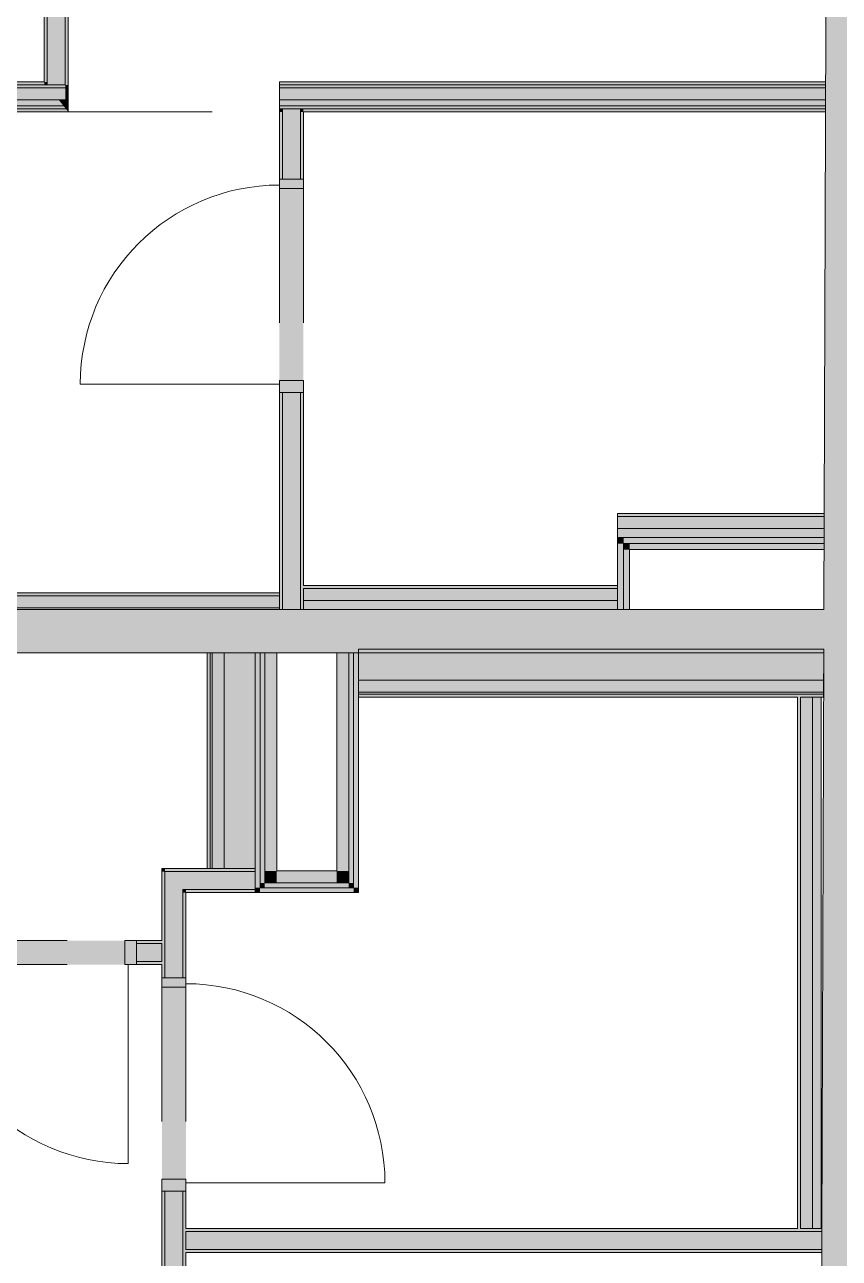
# Model space of a CAD drawing. Header units: metres. Extents: x -3 to 205, y -18 to 45.
# Drawn here: x 182.3 to 185.7, y 31.23 to 36.38 of the extents above; entities that cross this region are included whole.
import ezdxf

# ---------------------------------------------------------------- set-up
doc = ezdxf.new("R2010")
doc.units = ezdxf.units.M
doc.header["$MEASUREMENT"] = 0
doc.linetypes.add('Grenzlinie', pattern=[0.008, 0.003, -0.005])
doc.linetypes.add('Strichlinie mittel', pattern=[0.003, 0.002, -0.001])
for name, color, linetype in [('110 Wand Aussen', 7, 'Continuous'), ('120 Wand Innen tragend', 7, 'Continuous'), ('130 Wand Innen', 7, 'Continuous'), ('170 Schachtwände', 7, 'Continuous'), ('815 Raumbegrenzung', 7, 'Continuous')]:
    doc.layers.add(name, color=color, linetype=linetype)

# ---------------------------------------------------------------- blocks, each defined once
blk = doc.blocks.new('Metall Zargentür Typ3 27[4]_1', base_point=(166.9792, 39.9833))
at = {"layer": '130 Wand Innen', "linetype": 'Continuous', "lineweight": 0, "true_color": 0xffffff}
for points in [[(182.4842, 39.2033), (182.3842, 39.2033), (182.3842, 39.1533), (182.4842, 39.1533)], [(182.3842, 38.3133), (182.4842, 38.3133), (182.4842, 38.3533), (182.3842, 38.3533)]]:
    blk.add_hatch(color=7, dxfattribs=at).paths.add_polyline_path(points)
at = {"layer": '130 Wand Innen', "color": 7, "linetype": 'Grenzlinie', "lineweight": 13, "ltscale": 200}
for p, q in [((182.3842, 38.3133), (182.3842, 39.2033)), ((182.4842, 38.3133), (182.4842, 39.2033))]:
    blk.add_line(p, q, dxfattribs=at)
at = {"layer": '130 Wand Innen', "color": 7, "linetype": 'Continuous', "lineweight": 13}
for p, q in [((182.3842, 39.1533), (182.3842, 39.2033)), ((182.3842, 39.2033), (182.4842, 39.2033)), ((182.4842, 39.2033), (182.4842, 39.1533)), ((182.4842, 39.1533), (182.3842, 39.1533)), ((182.3842, 38.3133), (182.3842, 38.3533)), ((182.3842, 38.3533), (182.4842, 38.3533)), ((182.4842, 38.3533), (182.4842, 38.3133)), ((182.4842, 38.3133), (182.3842, 38.3133))]:
    blk.add_line(p, q, dxfattribs=at)
at = {"layer": '130 Wand Innen', "color": 7, "linetype": 'Continuous', "lineweight": 18}
for p, q in [((182.3967, 39.2033), (182.3842, 39.2033)), ((182.3967, 39.2033), (182.3842, 39.2033)), ((182.4717, 39.2033), (182.3967, 39.2033)), ((182.4717, 39.2033), (182.3967, 39.2033)), ((182.4842, 39.2033), (182.4717, 39.2033)), ((182.4842, 39.2033), (182.4717, 39.2033)), ((182.3967, 38.3133), (182.3842, 38.3133)), ((182.3967, 38.3133), (182.3842, 38.3133)), ((182.4717, 38.3133), (182.3967, 38.3133)), ((182.4717, 38.3133), (182.3967, 38.3133)), ((182.4842, 38.3133), (182.4717, 38.3133)), ((182.4842, 38.3133), (182.4717, 38.3133))]:
    blk.add_line(p, q, dxfattribs=at)
at = {"layer": '130 Wand Innen', "color": 8, "linetype": 'Continuous', "lineweight": 0}
blk.add_line((182.4842, 39.1683), (183.3142, 39.1683), dxfattribs=at)
blk.add_arc((182.4842, 39.1683), 0.83, 270, 0, dxfattribs=at)
blk = doc.blocks.new('Wand_29_1', base_point=(182.4842, 39.2733))
at = {"layer": '130 Wand Innen', "linetype": 'Continuous', "lineweight": 0, "true_color": 0x000000}
for points in [[(182.3967, 39.2733), (182.3842, 39.2733), (182.3842, 39.2033), (182.3967, 39.2033)], [(182.3967, 39.2733), (182.3967, 39.2033), (182.4717, 39.2033), (182.4717, 39.2733)], [(182.4717, 39.2733), (182.4717, 39.2033), (182.4842, 39.2033), (182.4842, 39.2733)], [(182.3842, 36.1383), (182.3967, 36.1383), (182.3967, 38.3133), (182.3842, 38.3133)], [(182.4717, 38.3133), (182.3967, 38.3133), (182.3967, 36.1258), (182.4717, 36.1258)], [(182.4842, 38.3133), (182.4717, 38.3133), (182.4717, 36.1258), (182.4842, 36.1258)], [(182.3942, 36.1258), (182.3842, 36.1383), (182.3842, 36.1258)], [(182.3842, 36.1383), (182.3942, 36.1258), (182.3967, 36.1258), (182.3967, 36.1383)], [(182.4717, 36.1258), (182.4717, 36.1133), (182.4842, 36.1133), (182.4842, 36.1258)]]:
    blk.add_hatch(color=18, dxfattribs=at).paths.add_polyline_path(points)
at = {"layer": '130 Wand Innen', "linetype": 'Continuous', "lineweight": 13, "true_color": 0xf9f8f6}
blk.add_hatch(color=7, dxfattribs=at).paths.add_polyline_path([(182.4842, 39.2033), (182.3842, 39.2033), (182.3842, 38.3133), (182.4842, 38.3133)])
at = {"layer": '130 Wand Innen', "color": 7, "linetype": 'Continuous', "lineweight": 18}
for p, q in [((182.3967, 39.2733), (182.3967, 39.2033)), ((182.4717, 39.2033), (182.4717, 39.2733)), ((182.3967, 39.2033), (182.3842, 39.2033)), ((182.4717, 39.2033), (182.3967, 39.2033)), ((182.4842, 39.2033), (182.4717, 39.2033)), ((182.3967, 38.3133), (182.3842, 38.3133)), ((182.3967, 38.3133), (182.3967, 36.1258)), ((182.4717, 38.3133), (182.3967, 38.3133)), ((182.4717, 36.1258), (182.4717, 38.3133)), ((182.4842, 38.3133), (182.4717, 38.3133)), ((182.3967, 36.1258), (182.3942, 36.1258)), ((182.4717, 36.1258), (182.3967, 36.1258)), ((182.4717, 36.1133), (182.4842, 36.1133))]:
    blk.add_line(p, q, dxfattribs=at)
at = {"layer": '130 Wand Innen', "color": 7, "linetype": 'Continuous', "lineweight": 18, "flags": 128}
for points in [[(182.3842, 39.2733), (182.3842, 39.2033)], [(182.3967, 39.2733), (182.3842, 39.2733)], [(182.4717, 39.2733), (182.3967, 39.2733)], [(182.4842, 39.2733), (182.4717, 39.2733)], [(182.4842, 39.2033), (182.4842, 39.2733)], [(182.3842, 38.3133), (182.3842, 36.1383)], [(182.4842, 36.1133), (182.4842, 38.3133)]]:
    blk.add_lwpolyline(points, dxfattribs=at)
at = {"layer": '130 Wand Innen', "color": 7, "linetype": 'Continuous', "lineweight": 13}
blk.add_blockref('Metall Zargentür Typ3 27[4]_1', (166.9792, 39.9833), dxfattribs=at)
blk = doc.blocks.new('Metall Zargentür Typ3 27[5]_1', base_point=(166.9792, 39.9833))
at = {"layer": '130 Wand Innen', "linetype": 'Continuous', "lineweight": 0, "true_color": 0xffffff}
for points in [[(183.4642, 35.7333), (183.3642, 35.7333), (183.3642, 35.6933), (183.4642, 35.6933)], [(183.3642, 34.8433), (183.4642, 34.8433), (183.4642, 34.8933), (183.3642, 34.8933)]]:
    blk.add_hatch(color=7, dxfattribs=at).paths.add_polyline_path(points)
at = {"layer": '130 Wand Innen', "color": 7, "linetype": 'Grenzlinie', "lineweight": 13, "ltscale": 200}
for p, q in [((183.3642, 35.7333), (183.3642, 34.8433)), ((183.4642, 35.7333), (183.4642, 34.8433))]:
    blk.add_line(p, q, dxfattribs=at)
at = {"layer": '130 Wand Innen', "color": 7, "linetype": 'Continuous', "lineweight": 13}
for p, q in [((183.3642, 35.6933), (183.3642, 35.7333)), ((183.3642, 35.7333), (183.4642, 35.7333)), ((183.4642, 35.7333), (183.4642, 35.6933)), ((183.4642, 35.6933), (183.3642, 35.6933)), ((183.3642, 34.8433), (183.3642, 34.8933)), ((183.3642, 34.8933), (183.4642, 34.8933)), ((183.4642, 34.8933), (183.4642, 34.8433)), ((183.4642, 34.8433), (183.3642, 34.8433))]:
    blk.add_line(p, q, dxfattribs=at)
at = {"layer": '130 Wand Innen', "color": 7, "linetype": 'Continuous', "lineweight": 18}
for p, q in [((183.3767, 35.7333), (183.3642, 35.7333)), ((183.3767, 35.7333), (183.3642, 35.7333)), ((183.4517, 35.7333), (183.3767, 35.7333)), ((183.4517, 35.7333), (183.3767, 35.7333)), ((183.4642, 35.7333), (183.4517, 35.7333)), ((183.4642, 35.7333), (183.4517, 35.7333)), ((183.3767, 34.8433), (183.3642, 34.8433)), ((183.3767, 34.8433), (183.3642, 34.8433)), ((183.4517, 34.8433), (183.3767, 34.8433)), ((183.4517, 34.8433), (183.3767, 34.8433)), ((183.4642, 34.8433), (183.4517, 34.8433)), ((183.4642, 34.8433), (183.4517, 34.8433))]:
    blk.add_line(p, q, dxfattribs=at)
at = {"layer": '130 Wand Innen', "color": 8, "linetype": 'Continuous', "lineweight": 0}
blk.add_line((183.3642, 34.8783), (182.5342, 34.8783), dxfattribs=at)
blk.add_arc((183.3642, 34.8783), 0.83, 90, 180, dxfattribs=at)
blk = doc.blocks.new('Wand_30_1', base_point=(183.4642, 36.1383))
at = {"layer": '130 Wand Innen', "linetype": 'Continuous', "lineweight": 0, "true_color": 0x000000}
for points in [[(183.3642, 36.0133), (183.3767, 36.0133), (183.3767, 36.0258), (183.3642, 36.0258)], [(183.3642, 36.0133), (183.3642, 35.7333), (183.3767, 35.7333), (183.3767, 36.0133)], [(183.3767, 36.0133), (183.4517, 36.0133), (183.4517, 36.0258), (183.3767, 36.0258)], [(183.3767, 36.0133), (183.3767, 35.7333), (183.4517, 35.7333), (183.4517, 36.0133)], [(183.4517, 36.0133), (183.4642, 36.0133), (183.4642, 36.0258), (183.4517, 36.0258)], [(183.4517, 36.0133), (183.4517, 35.7333), (183.4642, 35.7333), (183.4642, 36.0133)], [(183.3642, 33.9383), (183.3767, 33.9383), (183.3767, 34.8433), (183.3642, 34.8433)], [(183.4517, 34.8433), (183.3767, 34.8433), (183.3767, 33.9383), (183.4517, 33.9383)], [(183.4517, 34.8433), (183.4517, 33.9383), (183.4642, 33.9383), (183.4642, 34.8433)]]:
    blk.add_hatch(color=18, dxfattribs=at).paths.add_polyline_path(points)
at = {"layer": '130 Wand Innen', "linetype": 'Continuous', "lineweight": 13, "true_color": 0xf9f8f6}
blk.add_hatch(color=7, dxfattribs=at).paths.add_polyline_path([(183.4642, 34.8433), (183.4642, 35.7333), (183.3642, 35.7333), (183.3642, 34.8433)])
at = {"layer": '130 Wand Innen', "color": 7, "linetype": 'Continuous', "lineweight": 18}
for p, q in [((183.3767, 36.0258), (183.3642, 36.0258)), ((183.4517, 36.0258), (183.3767, 36.0258)), ((183.3767, 36.0133), (183.3767, 36.0258)), ((183.3767, 36.0133), (183.3767, 35.7333)), ((183.4517, 36.0133), (183.4517, 36.0258)), ((183.4517, 35.7333), (183.4517, 36.0133)), ((183.3767, 35.7333), (183.3642, 35.7333)), ((183.4517, 35.7333), (183.3767, 35.7333)), ((183.4642, 35.7333), (183.4517, 35.7333)), ((183.3767, 34.8433), (183.3642, 34.8433)), ((183.3767, 34.8433), (183.3767, 33.9383)), ((183.4517, 34.8433), (183.3767, 34.8433)), ((183.4517, 33.9383), (183.4517, 34.8433)), ((183.4642, 34.8433), (183.4517, 34.8433))]:
    blk.add_line(p, q, dxfattribs=at)
at = {"layer": '130 Wand Innen', "color": 7, "linetype": 'Continuous', "lineweight": 18, "flags": 128}
for points in [[(183.3642, 36.0133), (183.3642, 35.7333)], [(183.4642, 35.7333), (183.4642, 36.0133)], [(183.3642, 34.8433), (183.3642, 33.9383)], [(183.4642, 34.0383), (183.4642, 34.8433)], [(183.4642, 33.9383), (183.4642, 34.0258)], [(183.3767, 33.9383), (183.3642, 33.9383)], [(183.4517, 33.9383), (183.3767, 33.9383)], [(183.4642, 33.9383), (183.4517, 33.9383)]]:
    blk.add_lwpolyline(points, dxfattribs=at)
at = {"layer": '130 Wand Innen', "color": 7, "linetype": 'Continuous', "lineweight": 13}
blk.add_blockref('Metall Zargentür Typ3 27[5]_1', (166.9792, 39.9833), dxfattribs=at)
blk = doc.blocks.new('Wand_58_1', base_point=(182.8742, 31.2583))
at = {"layer": '130 Wand Innen', "linetype": 'Continuous', "lineweight": 0, "true_color": 0x000000}
for points in [[(185.6255, 31.3583), (182.9742, 31.3583), (182.9742, 31.3458), (185.6254, 31.3458)], [(182.9742, 31.2708), (185.6252, 31.2708), (185.6254, 31.3458), (182.9742, 31.3458)], [(182.9742, 31.2583), (185.6251, 31.2583), (185.6252, 31.2708), (182.9742, 31.2708)]]:
    blk.add_hatch(color=18, dxfattribs=at).paths.add_polyline_path(points)
at = {"layer": '130 Wand Innen', "color": 7, "linetype": 'Continuous', "lineweight": 18}
for p, q in [((185.6254, 31.3458), (182.9742, 31.3458)), ((182.9742, 31.2708), (185.6252, 31.2708))]:
    blk.add_line(p, q, dxfattribs=at)
at = {"layer": '130 Wand Innen', "color": 7, "linetype": 'Continuous', "lineweight": 18, "flags": 128}
for points in [[(185.5235, 31.3583), (182.9742, 31.3583)], [(182.9742, 31.3458), (182.9742, 31.2708)], [(185.6255, 31.3583), (185.536, 31.3583)], [(185.6251, 31.2583), (185.6255, 31.3583)], [(182.9742, 31.2583), (185.6251, 31.2583)]]:
    blk.add_lwpolyline(points, dxfattribs=at)
blk = doc.blocks.new('Metall Zargentür Typ3 27[12]_1', base_point=(166.9792, 39.9833))
at = {"layer": '130 Wand Innen', "linetype": 'Continuous', "lineweight": 0, "true_color": 0xffffff}
for points in [[(181.8792, 32.5583), (181.8792, 32.4583), (181.9192, 32.4583), (181.9192, 32.5583)], [(182.7692, 32.4583), (182.7692, 32.5583), (182.7192, 32.5583), (182.7192, 32.4583)]]:
    blk.add_hatch(color=7, dxfattribs=at).paths.add_polyline_path(points)
at = {"layer": '130 Wand Innen', "color": 7, "linetype": 'Grenzlinie', "lineweight": 13, "ltscale": 200}
for p, q in [((181.8792, 32.5583), (182.7692, 32.5583)), ((181.8792, 32.4583), (182.7692, 32.4583))]:
    blk.add_line(p, q, dxfattribs=at)
at = {"layer": '130 Wand Innen', "color": 7, "linetype": 'Continuous', "lineweight": 13}
for p, q in [((181.8792, 32.5583), (181.9192, 32.5583)), ((181.8792, 32.4583), (181.8792, 32.5583)), ((181.9192, 32.5583), (181.9192, 32.4583)), ((182.7192, 32.4583), (182.7192, 32.5583)), ((182.7192, 32.5583), (182.7692, 32.5583)), ((182.7692, 32.5583), (182.7692, 32.4583)), ((181.9192, 32.4583), (181.8792, 32.4583)), ((182.7692, 32.4583), (182.7192, 32.4583))]:
    blk.add_line(p, q, dxfattribs=at)
at = {"layer": '130 Wand Innen', "color": 7, "linetype": 'Continuous', "lineweight": 18}
for p, q in [((181.8792, 32.5458), (181.8792, 32.5583)), ((181.8792, 32.5458), (181.8792, 32.5583)), ((181.8792, 32.4708), (181.8792, 32.5458)), ((181.8792, 32.4708), (181.8792, 32.5458)), ((182.7692, 32.5458), (182.7692, 32.5583)), ((182.7692, 32.5458), (182.7692, 32.5583)), ((182.7692, 32.4708), (182.7692, 32.5458)), ((182.7692, 32.4708), (182.7692, 32.5458)), ((181.8792, 32.4583), (181.8792, 32.4708)), ((181.8792, 32.4583), (181.8792, 32.4708)), ((182.7692, 32.4583), (182.7692, 32.4708)), ((182.7692, 32.4583), (182.7692, 32.4708))]:
    blk.add_line(p, q, dxfattribs=at)
at = {"layer": '130 Wand Innen', "color": 8, "linetype": 'Continuous', "lineweight": 0}
blk.add_line((182.7342, 32.4583), (182.7342, 31.6283), dxfattribs=at)
blk.add_arc((182.7342, 32.4583), 0.83, 180, 270, dxfattribs=at)
blk = doc.blocks.new('Wand_59_1', base_point=(181.6642, 32.4583))
at = {"layer": '130 Wand Innen', "linetype": 'Continuous', "lineweight": 0, "true_color": 0x000000}
for points in [[(181.6517, 32.5483), (181.6642, 32.5583), (181.6517, 32.5583)], [(181.6642, 32.5583), (181.6517, 32.5483), (181.6517, 32.5458), (181.6642, 32.5458)], [(181.6517, 32.4708), (181.8792, 32.4708), (181.8792, 32.5458), (181.6517, 32.5458)], [(181.6642, 32.5583), (181.6642, 32.5458), (181.8792, 32.5458), (181.8792, 32.5583)], [(182.7692, 32.5583), (182.7692, 32.5458), (182.8742, 32.5458), (182.8742, 32.5583)], [(182.7692, 32.4708), (182.8742, 32.4708), (182.8742, 32.5458), (182.7692, 32.5458)], [(181.5517, 32.4708), (181.5392, 32.4708), (181.5392, 32.4583), (181.5517, 32.4683)], [(181.5392, 32.4583), (181.5517, 32.4583), (181.5517, 32.4683)], [(181.5517, 32.4708), (181.5517, 32.4683), (181.5548, 32.4708)], [(181.5517, 32.4683), (181.5517, 32.4583), (181.8792, 32.4583), (181.8792, 32.4708), (181.5548, 32.4708)], [(182.8742, 32.4708), (182.7692, 32.4708), (182.7692, 32.4583), (182.8742, 32.4583)]]:
    blk.add_hatch(color=18, dxfattribs=at).paths.add_polyline_path(points)
at = {"layer": '130 Wand Innen', "linetype": 'Continuous', "lineweight": 13, "true_color": 0xe8e2dc}
blk.add_hatch(color=254, dxfattribs=at).paths.add_polyline_path([(182.7692, 32.4583), (182.7692, 32.5583), (181.8792, 32.5583), (181.8792, 32.4583)])
at = {"layer": '130 Wand Innen', "color": 7, "linetype": 'Continuous', "lineweight": 18}
for p, q in [((181.6517, 32.5583), (181.6517, 32.5483)), ((181.6517, 32.5458), (181.6517, 32.5483)), ((181.8792, 32.5458), (181.6517, 32.5458)), ((181.8792, 32.5458), (181.8792, 32.5583)), ((181.8792, 32.4708), (181.8792, 32.5458)), ((182.7692, 32.5458), (182.7692, 32.5583)), ((182.8742, 32.5458), (182.7692, 32.5458)), ((182.7692, 32.4708), (182.7692, 32.5458)), ((181.5548, 32.4708), (181.5517, 32.4708)), ((181.5548, 32.4708), (181.6517, 32.4708)), ((181.6517, 32.4708), (181.8792, 32.4708)), ((181.8792, 32.4583), (181.8792, 32.4708)), ((182.7692, 32.4708), (182.8742, 32.4708)), ((182.7692, 32.4583), (182.7692, 32.4708))]:
    blk.add_line(p, q, dxfattribs=at)
at = {"layer": '130 Wand Innen', "color": 7, "linetype": 'Continuous', "lineweight": 18, "flags": 128}
for points in [[(181.8792, 32.5583), (181.6642, 32.5583)], [(182.8742, 32.5583), (182.7692, 32.5583)], [(182.8742, 32.4708), (182.8742, 32.5458)], [(181.5392, 32.4583), (181.5392, 32.4708)], [(181.5392, 32.4583), (181.8792, 32.4583)], [(182.7692, 32.4583), (182.8742, 32.4583)]]:
    blk.add_lwpolyline(points, dxfattribs=at)
at = {"layer": '130 Wand Innen', "color": 7, "linetype": 'Continuous', "lineweight": 13}
blk.add_blockref('Metall Zargentür Typ3 27[12]_1', (166.9792, 39.9833), dxfattribs=at)
blk = doc.blocks.new('Wand_60_1', base_point=(183.0635, 32.8583))
at = {"layer": '130 Wand Innen', "linetype": 'Continuous', "lineweight": 0, "true_color": 0x000000}
for points in [[(183.0635, 33.7583), (183.0635, 32.8583), (183.076, 32.8583), (183.076, 33.7583)], [(183.0835, 33.7583), (183.0835, 32.8583), (183.1335, 32.8583), (183.1335, 33.7583)]]:
    blk.add_hatch(color=18, dxfattribs=at).paths.add_polyline_path(points)
at = {"layer": '130 Wand Innen', "linetype": 'Continuous', "lineweight": 0, "true_color": 0xffffff}
for points in [[(183.076, 33.7583), (183.076, 32.8583), (183.0835, 32.8583), (183.0835, 33.7583)], [(183.1335, 33.7583), (183.1335, 32.8583), (183.2635, 32.8583), (183.2635, 33.7583)]]:
    blk.add_hatch(color=7, dxfattribs=at).paths.add_polyline_path(points)
at = {"layer": '130 Wand Innen', "color": 7, "linetype": 'Continuous', "lineweight": 18}
for p, q in [((183.076, 33.7583), (183.076, 32.8583)), ((183.0835, 33.7583), (183.0835, 32.8583)), ((183.1335, 33.7583), (183.1335, 32.8583))]:
    blk.add_line(p, q, dxfattribs=at)
at = {"layer": '130 Wand Innen', "color": 7, "linetype": 'Continuous', "lineweight": 18, "flags": 128}
for points in [[(183.2635, 33.7583), (183.0635, 33.7583)], [(183.0635, 33.7583), (183.0635, 32.8583)], [(183.2635, 32.8583), (183.2635, 33.7583)], [(183.0635, 32.8583), (183.2635, 32.8583)]]:
    blk.add_lwpolyline(points, dxfattribs=at)
blk = doc.blocks.new('Metall Zargentür Typ3 27[13]_1', base_point=(166.9792, 39.9833))
at = {"layer": '130 Wand Innen', "linetype": 'Continuous', "lineweight": 0, "true_color": 0xffffff}
for points in [[(182.8742, 32.4033), (182.8742, 32.3633), (182.9742, 32.3633), (182.9742, 32.4033)], [(182.9742, 31.5133), (182.9742, 31.5633), (182.8742, 31.5633), (182.8742, 31.5133)]]:
    blk.add_hatch(color=7, dxfattribs=at).paths.add_polyline_path(points)
at = {"layer": '130 Wand Innen', "color": 7, "linetype": 'Grenzlinie', "lineweight": 13, "ltscale": 200}
for p, q in [((182.8742, 32.4033), (182.8742, 31.5133)), ((182.9742, 32.4033), (182.9742, 31.5133))]:
    blk.add_line(p, q, dxfattribs=at)
at = {"layer": '130 Wand Innen', "color": 7, "linetype": 'Continuous', "lineweight": 13}
for p, q in [((182.8742, 32.4033), (182.8742, 32.3633)), ((182.9742, 32.4033), (182.8742, 32.4033)), ((182.8742, 32.3633), (182.9742, 32.3633)), ((182.9742, 32.3633), (182.9742, 32.4033)), ((182.9742, 31.5633), (182.8742, 31.5633)), ((182.8742, 31.5633), (182.8742, 31.5133)), ((182.9742, 31.5133), (182.9742, 31.5633)), ((182.8742, 31.5133), (182.9742, 31.5133))]:
    blk.add_line(p, q, dxfattribs=at)
at = {"layer": '130 Wand Innen', "color": 7, "linetype": 'Continuous', "lineweight": 18}
for p, q in [((182.8742, 32.4033), (182.8867, 32.4033)), ((182.8742, 32.4033), (182.8867, 32.4033)), ((182.8867, 32.4033), (182.9617, 32.4033)), ((182.8867, 32.4033), (182.9617, 32.4033)), ((182.9617, 32.4033), (182.9742, 32.4033)), ((182.9617, 32.4033), (182.9742, 32.4033)), ((182.8742, 31.5133), (182.8867, 31.5133)), ((182.8742, 31.5133), (182.8867, 31.5133)), ((182.8867, 31.5133), (182.9617, 31.5133)), ((182.8867, 31.5133), (182.9617, 31.5133)), ((182.9617, 31.5133), (182.9742, 31.5133)), ((182.9617, 31.5133), (182.9742, 31.5133))]:
    blk.add_line(p, q, dxfattribs=at)
at = {"layer": '130 Wand Innen', "color": 8, "linetype": 'Continuous', "lineweight": 0}
blk.add_line((182.9742, 31.5483), (183.8042, 31.5483), dxfattribs=at)
blk.add_arc((182.9742, 31.5483), 0.83, 0, 90, dxfattribs=at)
blk = doc.blocks.new('Wand_61_1', base_point=(182.8742, 32.7583))
at = {"layer": '130 Wand Innen', "linetype": 'Continuous', "lineweight": 0, "true_color": 0x000000}
for points in [[(182.8742, 32.8583), (182.8867, 32.8458), (182.8867, 32.8583)], [(182.8742, 32.8458), (182.8867, 32.8458), (182.8742, 32.8583)], [(182.8742, 32.8458), (182.8742, 32.4033), (182.8867, 32.4033), (182.8867, 32.8458)], [(182.8867, 32.8458), (182.9617, 32.7708), (182.9617, 32.8458)], [(182.9617, 32.7708), (182.8867, 32.8458), (182.8867, 32.7708)], [(182.9617, 32.7708), (182.8867, 32.7708), (182.8867, 32.4033), (182.9617, 32.4033)], [(182.9617, 32.7708), (182.9742, 32.7583), (182.9742, 32.7708)], [(182.9742, 32.7583), (182.9617, 32.7708), (182.9617, 32.7583)], [(182.9742, 32.7583), (182.9617, 32.7583), (182.9617, 32.4033), (182.9742, 32.4033)], [(182.8867, 31.5133), (182.8742, 31.5133), (182.8742, 30.5576), (182.8867, 30.5576)], [(182.9617, 31.5133), (182.8867, 31.5133), (182.8867, 30.5576), (182.9617, 30.5576)], [(182.9742, 31.5133), (182.9617, 31.5133), (182.9617, 30.5576), (182.9742, 30.5576)]]:
    blk.add_hatch(color=18, dxfattribs=at).paths.add_polyline_path(points)
at = {"layer": '130 Wand Innen', "linetype": 'Continuous', "lineweight": 13, "true_color": 0xe8e2dc}
blk.add_hatch(color=254, dxfattribs=at).paths.add_polyline_path([(182.8742, 31.5133), (182.9742, 31.5133), (182.9742, 32.4033), (182.8742, 32.4033)])
at = {"layer": '130 Wand Innen', "color": 7, "linetype": 'Continuous', "lineweight": 18}
for p, q in [((182.9617, 32.8458), (182.8867, 32.8458)), ((182.8867, 32.8458), (182.8867, 32.7708)), ((182.8867, 32.7708), (182.8867, 32.4033)), ((182.9742, 32.7708), (182.9617, 32.7708)), ((182.9617, 32.4033), (182.9617, 32.7708)), ((182.8742, 32.4033), (182.8867, 32.4033)), ((182.8867, 32.4033), (182.9617, 32.4033)), ((182.9617, 32.4033), (182.9742, 32.4033)), ((182.8742, 31.5133), (182.8867, 31.5133)), ((182.8867, 31.5133), (182.8867, 30.5576)), ((182.8867, 31.5133), (182.9617, 31.5133)), ((182.9617, 30.5576), (182.9617, 31.5133)), ((182.9617, 31.5133), (182.9742, 31.5133))]:
    blk.add_line(p, q, dxfattribs=at)
at = {"layer": '130 Wand Innen', "color": 7, "linetype": 'Continuous', "lineweight": 18, "flags": 128}
for points in [[(182.8742, 32.8583), (182.8867, 32.8583)], [(182.8742, 32.8583), (182.8742, 32.5583)], [(182.9742, 32.4033), (182.9742, 32.7583)], [(182.8742, 32.5458), (182.8742, 32.4708)], [(182.8742, 32.4583), (182.8742, 32.4033)], [(182.8742, 31.5133), (182.8742, 30.5576)], [(182.9742, 31.3583), (182.9742, 31.5133)], [(182.9742, 31.2708), (182.9742, 31.3458)], [(182.9742, 30.5576), (182.9742, 31.2583)]]:
    blk.add_lwpolyline(points, dxfattribs=at)
at = {"layer": '130 Wand Innen', "color": 7, "linetype": 'Continuous', "lineweight": 13}
blk.add_blockref('Metall Zargentür Typ3 27[13]_1', (166.9792, 39.9833), dxfattribs=at)
blk = doc.blocks.new('Wand_72_1', base_point=(183.3642, 33.9383))
at = {"layer": '120 Wand Innen tragend', "linetype": 'Continuous', "lineweight": 0, "true_color": 0x000000}
blk.add_hatch(color=18, dxfattribs=at).paths.add_polyline_path([(183.3642, 33.7583), (185.6335, 33.7583), (185.6341, 33.9383), (183.3642, 33.9383)])
at = {"layer": '120 Wand Innen tragend', "color": 7, "linetype": 'Continuous', "lineweight": 18, "flags": 128}
for points in [[(185.6341, 33.9383), (183.3642, 33.9383)], [(183.3642, 33.7583), (185.6335, 33.7583)]]:
    blk.add_lwpolyline(points, dxfattribs=at)
blk = doc.blocks.new('Wand_100_1', base_point=(184.7742, 34.3383))
at = {"layer": '130 Wand Innen', "linetype": 'Continuous', "lineweight": 0, "true_color": 0x000000}
for points in [[(185.6354, 34.3383), (184.7742, 34.3383), (184.7742, 34.3258), (185.6354, 34.3258)], [(185.6354, 34.3258), (184.7742, 34.3258), (184.7742, 34.2758), (185.6352, 34.2758)]]:
    blk.add_hatch(color=18, dxfattribs=at).paths.add_polyline_path(points)
at = {"layer": '130 Wand Innen', "linetype": 'Continuous', "lineweight": 0, "true_color": 0xffffff}
blk.add_hatch(color=7, dxfattribs=at).paths.add_polyline_path([(184.7742, 34.2383), (185.6351, 34.2383), (185.6352, 34.2758), (184.7742, 34.2758)])
at = {"layer": '130 Wand Innen', "color": 7, "linetype": 'Continuous', "lineweight": 18}
for p, q in [((185.6354, 34.3258), (184.7742, 34.3258)), ((184.7742, 34.2758), (185.6352, 34.2758))]:
    blk.add_line(p, q, dxfattribs=at)
at = {"layer": '130 Wand Innen', "color": 7, "linetype": 'Continuous', "lineweight": 18, "flags": 128}
for points in [[(185.6354, 34.3383), (184.7742, 34.3383)], [(184.7742, 34.3383), (184.7742, 34.2383)], [(185.6351, 34.2383), (185.6354, 34.3383)], [(184.7742, 34.2383), (185.6351, 34.2383)]]:
    blk.add_lwpolyline(points, dxfattribs=at)
blk = doc.blocks.new('Wand_103_1', base_point=(185.5235, 33.5733))
at = {"layer": '130 Wand Innen', "linetype": 'Continuous', "lineweight": 0, "true_color": 0x000000}
for points in [[(185.5235, 33.5733), (185.5235, 31.3583), (185.536, 31.3583), (185.536, 33.5733)], [(185.536, 33.5733), (185.536, 31.3583), (185.586, 31.3583), (185.586, 33.5733)]]:
    blk.add_hatch(color=18, dxfattribs=at).paths.add_polyline_path(points)
at = {"layer": '130 Wand Innen', "linetype": 'Continuous', "lineweight": 0, "true_color": 0xffffff}
blk.add_hatch(color=7, dxfattribs=at).paths.add_polyline_path([(185.6235, 31.3583), (185.6235, 33.5733), (185.586, 33.5733), (185.586, 31.3583)])
at = {"layer": '130 Wand Innen', "color": 7, "linetype": 'Continuous', "lineweight": 18}
for p, q in [((185.536, 33.5733), (185.536, 31.3583)), ((185.586, 31.3583), (185.586, 33.5733))]:
    blk.add_line(p, q, dxfattribs=at)
at = {"layer": '130 Wand Innen', "color": 7, "linetype": 'Continuous', "lineweight": 18, "flags": 128}
for points in [[(185.5235, 33.5733), (185.5235, 31.3583)], [(185.6235, 33.5733), (185.536, 33.5733)], [(185.6235, 31.3583), (185.6235, 33.5733)], [(185.536, 31.3583), (185.6235, 31.3583)]]:
    blk.add_lwpolyline(points, dxfattribs=at)
blk = doc.blocks.new('Wand_106_1', base_point=(182.8742, 32.7583))
at = {"layer": '130 Wand Innen', "linetype": 'Continuous', "lineweight": 0, "true_color": 0x000000}
for points in [[(182.8867, 32.8458), (183.2635, 32.8458), (183.2635, 32.8583), (182.8867, 32.8583)], [(182.9617, 32.7708), (183.2635, 32.7708), (183.2635, 32.8458), (182.9617, 32.8458)], [(182.9742, 32.7583), (183.2635, 32.7583), (183.2635, 32.7708), (182.9742, 32.7708)]]:
    blk.add_hatch(color=18, dxfattribs=at).paths.add_polyline_path(points)
at = {"layer": '130 Wand Innen', "color": 7, "linetype": 'Continuous', "lineweight": 18}
for p, q in [((182.9617, 32.8458), (182.8867, 32.8458)), ((183.2635, 32.8458), (182.9617, 32.8458)), ((182.9742, 32.7708), (182.9617, 32.7708)), ((182.9742, 32.7708), (183.2635, 32.7708))]:
    blk.add_line(p, q, dxfattribs=at)
at = {"layer": '130 Wand Innen', "color": 7, "linetype": 'Continuous', "lineweight": 18, "flags": 128}
for points in [[(183.2635, 32.8583), (182.8867, 32.8583)], [(183.2635, 32.8458), (183.2635, 32.8583)], [(183.2635, 32.7708), (183.2635, 32.8458)], [(183.2635, 32.7583), (183.2635, 32.7708)], [(182.9742, 32.7583), (183.2635, 32.7583)]]:
    blk.add_lwpolyline(points, dxfattribs=at)
blk = doc.blocks.new('Wand_128_1', base_point=(185.9451, 34.2383))
at = {"layer": '170 Schachtwände', "linetype": 'Continuous', "lineweight": 0, "true_color": 0x000000}
for points in [[(184.7742, 34.2133), (184.7992, 34.2133), (184.7742, 34.2383)], [(184.7992, 34.2383), (184.7742, 34.2383), (184.7992, 34.2133)], [(184.7992, 34.2133), (185.635, 34.2133), (185.6351, 34.2383), (184.7992, 34.2383)], [(184.8242, 34.1883), (184.7992, 34.2133), (184.7992, 34.1883)], [(184.8242, 34.2133), (184.7992, 34.2133), (184.8242, 34.1883)], [(184.8242, 34.1883), (185.6349, 34.1883), (185.635, 34.2133), (184.8242, 34.2133)]]:
    blk.add_hatch(color=18, dxfattribs=at).paths.add_polyline_path(points)
at = {"layer": '170 Schachtwände', "color": 7, "linetype": 'Continuous', "lineweight": 18}
for p, q in [((184.8242, 34.2133), (184.7992, 34.2133)), ((185.635, 34.2133), (184.8242, 34.2133))]:
    blk.add_line(p, q, dxfattribs=at)
at = {"layer": '170 Schachtwände', "color": 7, "linetype": 'Continuous', "lineweight": 18, "flags": 128}
for points in [[(184.7742, 34.2383), (184.7742, 34.2133)], [(185.6351, 34.2383), (184.7742, 34.2383)], [(185.635, 34.2133), (185.6349, 34.1883)], [(185.6351, 34.2383), (185.635, 34.2133)], [(184.8242, 34.1883), (185.6349, 34.1883)]]:
    blk.add_lwpolyline(points, dxfattribs=at)
blk = doc.blocks.new('Wand_129_1', base_point=(184.7742, 33.9383))
at = {"layer": '170 Schachtwände', "linetype": 'Continuous', "lineweight": 0, "true_color": 0x000000}
for points in [[(184.7742, 33.9383), (184.7992, 33.9383), (184.7992, 34.2133), (184.7742, 34.2133)], [(184.7992, 34.1883), (184.7992, 33.9383), (184.8242, 33.9383), (184.8242, 34.1883)]]:
    blk.add_hatch(color=18, dxfattribs=at).paths.add_polyline_path(points)
at = {"layer": '170 Schachtwände', "color": 7, "linetype": 'Continuous', "lineweight": 18}
for p, q in [((184.7992, 34.2133), (184.7992, 34.1883)), ((184.7992, 34.1883), (184.7992, 33.9383))]:
    blk.add_line(p, q, dxfattribs=at)
at = {"layer": '170 Schachtwände', "color": 7, "linetype": 'Continuous', "lineweight": 18, "flags": 128}
for points in [[(184.7742, 34.2133), (184.7742, 33.9383)], [(184.8242, 33.9383), (184.8242, 34.1883)], [(184.7742, 33.9383), (184.7992, 33.9383)], [(184.7992, 33.9383), (184.8242, 33.9383)]]:
    blk.add_lwpolyline(points, dxfattribs=at)
blk = doc.blocks.new('Wand_130_1', base_point=(183.4642, 34.0383))
at = {"layer": '130 Wand Innen', "linetype": 'Continuous', "lineweight": 0, "true_color": 0x000000}
for points in [[(184.7742, 34.0383), (183.4642, 34.0383), (183.4642, 34.0258), (184.7742, 34.0258)], [(184.7742, 34.0258), (183.4642, 34.0258), (183.4642, 33.9758), (184.7742, 33.9758)]]:
    blk.add_hatch(color=18, dxfattribs=at).paths.add_polyline_path(points)
at = {"layer": '130 Wand Innen', "linetype": 'Continuous', "lineweight": 0, "true_color": 0xffffff}
blk.add_hatch(color=7, dxfattribs=at).paths.add_polyline_path([(183.4642, 33.9383), (184.7742, 33.9383), (184.7742, 33.9758), (183.4642, 33.9758)])
at = {"layer": '130 Wand Innen', "color": 7, "linetype": 'Continuous', "lineweight": 18}
for p, q in [((184.7742, 34.0258), (183.4642, 34.0258)), ((183.4642, 33.9758), (184.7742, 33.9758))]:
    blk.add_line(p, q, dxfattribs=at)
at = {"layer": '130 Wand Innen', "color": 7, "linetype": 'Continuous', "lineweight": 18, "flags": 128}
for points in [[(184.7742, 34.0383), (183.4642, 34.0383)], [(183.4642, 34.0258), (183.4642, 33.9383)], [(184.7742, 33.9383), (184.7742, 34.0383)], [(183.4642, 33.9383), (184.7742, 33.9383)]]:
    blk.add_lwpolyline(points, dxfattribs=at)
blk = doc.blocks.new('Wand_131_1', base_point=(183.6935, 32.7583))
at = {"layer": '170 Schachtwände', "linetype": 'Continuous', "lineweight": 0, "true_color": 0x000000}
for points in [[(183.6535, 32.8483), (183.6535, 33.7583), (183.6035, 33.7583), (183.6035, 32.8483)], [(183.6735, 32.7983), (183.6735, 33.7583), (183.6535, 33.7583), (183.6535, 32.7983)], [(183.6935, 32.7783), (183.6935, 33.7583), (183.6735, 33.7583), (183.6735, 32.7783)], [(183.6035, 32.7983), (183.6535, 32.7983), (183.6035, 32.8483)], [(183.6035, 32.8483), (183.6535, 32.7983), (183.6535, 32.8483)], [(183.6535, 32.7783), (183.6735, 32.7783), (183.6535, 32.7983)], [(183.6535, 32.7983), (183.6735, 32.7783), (183.6735, 32.7983)], [(183.6735, 32.7583), (183.6935, 32.7583), (183.6735, 32.7783)], [(183.6735, 32.7783), (183.6935, 32.7583), (183.6935, 32.7783)]]:
    blk.add_hatch(color=18, dxfattribs=at).paths.add_polyline_path(points)
at = {"layer": '170 Schachtwände', "color": 7, "linetype": 'Continuous', "lineweight": 18}
for p, q in [((183.6535, 32.8483), (183.6535, 33.7583)), ((183.6735, 32.7983), (183.6735, 33.7583)), ((183.6535, 32.7983), (183.6535, 32.8483)), ((183.6035, 32.7983), (183.6535, 32.7983)), ((183.6735, 32.7783), (183.6735, 32.7983))]:
    blk.add_line(p, q, dxfattribs=at)
at = {"layer": '170 Schachtwände', "color": 7, "linetype": 'Continuous', "lineweight": 18, "flags": 128}
for points in [[(183.6535, 33.7583), (183.6035, 33.7583)], [(183.6035, 33.7583), (183.6035, 32.8483)], [(183.6735, 33.7583), (183.6535, 33.7583)], [(183.6935, 33.7583), (183.6735, 33.7583)], [(183.6935, 32.7583), (183.6935, 33.7583)], [(183.6935, 32.7583), (183.6735, 32.7583)]]:
    blk.add_lwpolyline(points, dxfattribs=at)
blk = doc.blocks.new('Wand_132_1', base_point=(183.2635, 32.7583))
at = {"layer": '170 Schachtwände', "linetype": 'Continuous', "lineweight": 0, "true_color": 0x000000}
for points in [[(183.2835, 32.7783), (183.2835, 33.7583), (183.2635, 33.7583), (183.2635, 32.7783)], [(183.3035, 32.7983), (183.3035, 33.7583), (183.2835, 33.7583), (183.2835, 32.7983)], [(183.3535, 32.8483), (183.3535, 33.7583), (183.3035, 33.7583), (183.3035, 32.8483)], [(183.3535, 32.8483), (183.3035, 32.7983), (183.3535, 32.7983)], [(183.3035, 32.8483), (183.3035, 32.7983), (183.3535, 32.8483)], [(183.2835, 32.7783), (183.2635, 32.7583), (183.2835, 32.7583)], [(183.2635, 32.7783), (183.2635, 32.7583), (183.2835, 32.7783)], [(183.3035, 32.7983), (183.2835, 32.7783), (183.3035, 32.7783)], [(183.2835, 32.7983), (183.2835, 32.7783), (183.3035, 32.7983)]]:
    blk.add_hatch(color=18, dxfattribs=at).paths.add_polyline_path(points)
at = {"layer": '170 Schachtwände', "color": 7, "linetype": 'Continuous', "lineweight": 18}
for p, q in [((183.2835, 33.7583), (183.2835, 32.7983)), ((183.3035, 33.7583), (183.3035, 32.8483)), ((183.3035, 32.8483), (183.3035, 32.7983)), ((183.2835, 32.7983), (183.2835, 32.7783)), ((183.3035, 32.7983), (183.3535, 32.7983))]:
    blk.add_line(p, q, dxfattribs=at)
at = {"layer": '170 Schachtwände', "color": 7, "linetype": 'Continuous', "lineweight": 18, "flags": 128}
for points in [[(183.2635, 33.7583), (183.2835, 33.7583)], [(183.2635, 33.7583), (183.2635, 32.7583)], [(183.2835, 33.7583), (183.3035, 33.7583)], [(183.3035, 33.7583), (183.3535, 33.7583)], [(183.3535, 32.8483), (183.3535, 33.7583)], [(183.2635, 32.7583), (183.2835, 32.7583)]]:
    blk.add_lwpolyline(points, dxfattribs=at)
blk = doc.blocks.new('Wand_133_1', base_point=(183.6935, 32.7583))
at = {"layer": '170 Schachtwände', "linetype": 'Continuous', "lineweight": 0, "true_color": 0x000000}
for points in [[(183.6035, 32.8483), (183.3535, 32.8483), (183.3535, 32.7983), (183.6035, 32.7983)], [(183.6735, 32.7783), (183.2835, 32.7783), (183.2835, 32.7583), (183.6735, 32.7583)], [(183.6535, 32.7983), (183.3035, 32.7983), (183.3035, 32.7783), (183.6535, 32.7783)]]:
    blk.add_hatch(color=18, dxfattribs=at).paths.add_polyline_path(points)
at = {"layer": '170 Schachtwände', "color": 7, "linetype": 'Continuous', "lineweight": 18}
for p, q in [((183.2835, 32.7783), (183.3035, 32.7783)), ((183.3035, 32.7983), (183.3535, 32.7983)), ((183.3035, 32.7783), (183.6535, 32.7783)), ((183.3535, 32.7983), (183.6035, 32.7983)), ((183.6035, 32.7983), (183.6535, 32.7983)), ((183.6535, 32.7783), (183.6735, 32.7783))]:
    blk.add_line(p, q, dxfattribs=at)
at = {"layer": '170 Schachtwände', "color": 7, "linetype": 'Continuous', "lineweight": 18, "flags": 128}
for points in [[(183.6035, 32.8483), (183.3535, 32.8483)], [(183.2835, 32.7583), (183.6735, 32.7583)]]:
    blk.add_lwpolyline(points, dxfattribs=at)
blk = doc.blocks.new('Wand_134_1', base_point=(183.6935, 33.5733))
at = {"layer": '130 Wand Innen', "linetype": 'Continuous', "lineweight": 0, "true_color": 0xffffff}
for points in [[(183.6935, 33.6433), (185.6331, 33.6433), (185.6335, 33.7733), (183.6935, 33.7733)], [(183.6935, 33.5858), (185.6329, 33.5858), (185.6329, 33.5933), (183.6935, 33.5933)]]:
    blk.add_hatch(color=7, dxfattribs=at).paths.add_polyline_path(points)
at = {"layer": '130 Wand Innen', "linetype": 'Continuous', "lineweight": 0, "true_color": 0x000000}
for points in [[(183.6935, 33.5933), (185.6329, 33.5933), (185.6331, 33.6433), (183.6935, 33.6433)], [(183.6935, 33.5733), (185.6329, 33.5733), (185.6329, 33.5858), (183.6935, 33.5858)]]:
    blk.add_hatch(color=18, dxfattribs=at).paths.add_polyline_path(points)
at = {"layer": '130 Wand Innen', "color": 7, "linetype": 'Continuous', "lineweight": 18}
for p, q in [((183.6935, 33.6433), (185.6331, 33.6433)), ((183.6935, 33.5933), (185.6329, 33.5933)), ((183.6935, 33.5858), (185.6329, 33.5858))]:
    blk.add_line(p, q, dxfattribs=at)
at = {"layer": '130 Wand Innen', "color": 7, "linetype": 'Continuous', "lineweight": 18, "flags": 128}
for points in [[(185.6335, 33.7733), (183.6935, 33.7733)], [(183.6935, 33.7733), (183.6935, 33.5733)], [(185.6329, 33.5733), (185.6335, 33.7733)], [(183.6935, 33.5733), (185.5235, 33.5733)], [(185.536, 33.5733), (185.6329, 33.5733)]]:
    blk.add_lwpolyline(points, dxfattribs=at)
blk = doc.blocks.new('Wand_207_1', base_point=(185.9549, 37.1833))
at = {"layer": '110 Wand Aussen', "linetype": 'Continuous', "lineweight": 0, "true_color": 0x000000}
blk.add_hatch(color=18, dxfattribs=at).paths.add_polyline_path([(185.7853, 25.2933), (185.8249, 37.1838), (185.6449, 37.1844), (185.6053, 25.2933)])
at = {"layer": '110 Wand Aussen', "color": 7, "linetype": 'Continuous', "lineweight": 18, "flags": 128}
for points in [[(185.6449, 37.1844), (185.6341, 33.9383)], [(185.6335, 33.7583), (185.6053, 25.2933)]]:
    blk.add_lwpolyline(points, dxfattribs=at)
blk = doc.blocks.new('Metall Zargentür Typ3 27[32]_1', base_point=(166.9792, 39.9833))
at = {"layer": '120 Wand Innen tragend', "linetype": 'Continuous', "lineweight": 0, "true_color": 0xffffff}
for points in [[(179.3117, 34.0083), (179.3117, 33.7583), (179.3617, 33.7583), (179.3617, 34.0083)], [(180.3017, 33.7583), (180.3017, 34.0083), (180.2617, 34.0083), (180.2617, 33.7583)]]:
    blk.add_hatch(color=7, dxfattribs=at).paths.add_polyline_path(points)
at = {"layer": '120 Wand Innen tragend', "color": 8, "linetype": 'Continuous', "lineweight": 0}
blk.add_line((179.3467, 34.0083), (179.3467, 34.9383), dxfattribs=at)
at = {"layer": '120 Wand Innen tragend', "color": 7, "linetype": 'Strichlinie mittel', "lineweight": 13, "ltscale": 200}
for p, q in [((180.3017, 34.0083), (179.3117, 34.0083)), ((180.3017, 33.7583), (179.3117, 33.7583))]:
    blk.add_line(p, q, dxfattribs=at)
at = {"layer": '120 Wand Innen tragend', "color": 7, "linetype": 'Continuous', "lineweight": 13}
for p, q in [((179.3117, 34.0083), (179.3617, 34.0083)), ((179.3117, 33.7583), (179.3117, 34.0083)), ((179.3117, 34.0083), (179.3117, 33.9958)), ((179.3117, 34.0083), (179.3117, 33.9958)), ((179.3617, 34.0083), (179.3617, 33.7583)), ((180.2617, 33.7583), (180.2617, 34.0083)), ((180.2617, 34.0083), (180.3017, 34.0083)), ((180.3017, 34.0083), (180.3017, 33.7583)), ((180.3017, 34.0083), (180.3017, 33.9958)), ((180.3017, 34.0083), (180.3017, 33.9958)), ((179.3117, 33.9958), (179.3117, 33.9458)), ((179.3117, 33.9958), (179.3117, 33.9458)), ((180.3017, 33.9958), (180.3017, 33.9458)), ((180.3017, 33.9958), (180.3017, 33.9458)), ((179.3117, 33.9458), (179.3117, 33.9383)), ((179.3117, 33.9458), (179.3117, 33.9383)), ((180.3017, 33.9458), (180.3017, 33.9383)), ((180.3017, 33.9458), (180.3017, 33.9383)), ((179.3617, 33.7583), (179.3117, 33.7583)), ((180.3017, 33.7583), (180.2617, 33.7583))]:
    blk.add_line(p, q, dxfattribs=at)
at = {"layer": '120 Wand Innen tragend', "color": 7, "linetype": 'Continuous', "lineweight": 18}
for p, q in [((179.3117, 33.9383), (179.3117, 33.7583)), ((179.3117, 33.9383), (179.3117, 33.7583)), ((180.3017, 33.9383), (180.3017, 33.7583)), ((180.3017, 33.9383), (180.3017, 33.7583))]:
    blk.add_line(p, q, dxfattribs=at)
at = {"layer": '120 Wand Innen tragend', "color": 8, "linetype": 'Continuous', "lineweight": 0}
blk.add_arc((179.3467, 34.0083), 0.93, 0, 90, dxfattribs=at)
blk = doc.blocks.new('Wand_221_1', base_point=(179.2492, 33.9383))
at = {"layer": '120 Wand Innen tragend', "linetype": 'Continuous', "lineweight": 0, "true_color": 0x000000}
for points in [[(179.2492, 34.0083), (179.2492, 33.9958), (179.3117, 33.9958), (179.3117, 34.0083)], [(180.3017, 33.9958), (183.3642, 33.9958), (183.3642, 34.0083), (180.3017, 34.0083)], [(179.2367, 33.9958), (179.2367, 33.9458), (179.2492, 33.9458), (179.2492, 33.9958)], [(179.2492, 33.9958), (179.2492, 33.9458), (179.3117, 33.9458), (179.3117, 33.9958)], [(183.3642, 33.9958), (180.3017, 33.9958), (180.3017, 33.9458), (183.3642, 33.9458)], [(179.1792, 33.9383), (179.1792, 33.7768), (179.1867, 33.7748), (179.1867, 33.9383)], [(179.1867, 33.9383), (179.1867, 33.7748), (179.2367, 33.7616), (179.2367, 33.9383)], [(179.2367, 33.7616), (179.2492, 33.7583), (179.2492, 33.9383), (179.2367, 33.9383)], [(179.2492, 33.9383), (179.2492, 33.7583), (179.3117, 33.7583), (179.3117, 33.9383)], [(183.3642, 33.9383), (180.3017, 33.9383), (180.3017, 33.7583), (183.3642, 33.7583)]]:
    blk.add_hatch(color=18, dxfattribs=at).paths.add_polyline_path(points)
at = {"layer": '120 Wand Innen tragend', "linetype": 'Continuous', "lineweight": 0, "true_color": 0xffffff}
for points in [[(179.1867, 33.9458), (179.1867, 33.9383), (179.2367, 33.9383), (179.2367, 33.9458)], [(179.2367, 33.9458), (179.2367, 33.9383), (179.2492, 33.9383), (179.2492, 33.9458)], [(179.2492, 33.9458), (179.2492, 33.9383), (179.3117, 33.9383), (179.3117, 33.9458)], [(183.3642, 33.9458), (180.3017, 33.9458), (180.3017, 33.9383), (183.3642, 33.9383)]]:
    blk.add_hatch(color=7, dxfattribs=at).paths.add_polyline_path(points)
at = {"layer": '120 Wand Innen tragend', "color": 7, "linetype": 'Continuous', "lineweight": 13}
for p, q in [((179.3117, 34.0083), (179.3117, 33.9958)), ((180.3017, 34.0083), (180.3017, 33.9958)), ((179.2492, 33.9958), (179.2367, 33.9958)), ((179.3117, 33.9958), (179.2492, 33.9958)), ((179.3117, 33.9958), (179.3117, 33.9458)), ((183.3642, 33.9958), (180.3017, 33.9958)), ((180.3017, 33.9958), (180.3017, 33.9458)), ((179.2367, 33.9458), (179.1867, 33.9458)), ((179.2492, 33.9458), (179.2367, 33.9458)), ((179.3117, 33.9458), (179.2492, 33.9458)), ((179.3117, 33.9458), (179.3117, 33.9383)), ((183.3642, 33.9458), (180.3017, 33.9458)), ((180.3017, 33.9458), (180.3017, 33.9383))]:
    blk.add_line(p, q, dxfattribs=at)
at = {"layer": '120 Wand Innen tragend', "color": 7, "linetype": 'Continuous', "lineweight": 18}
for p, q in [((179.1867, 33.9383), (179.1792, 33.9383)), ((179.2367, 33.9383), (179.1867, 33.9383)), ((179.2492, 33.9383), (179.2367, 33.9383)), ((179.3117, 33.9383), (179.2492, 33.9383)), ((179.3117, 33.9383), (179.3117, 33.7583)), ((183.3642, 33.9383), (180.3017, 33.9383)), ((180.3017, 33.9383), (180.3017, 33.7583))]:
    blk.add_line(p, q, dxfattribs=at)
at = {"layer": '120 Wand Innen tragend', "color": 7, "linetype": 'Continuous', "lineweight": 13, "flags": 128}
for points in [[(179.3117, 34.0083), (179.2492, 34.0083)], [(180.9642, 34.0083), (180.3017, 34.0083)], [(181.0767, 34.0083), (180.9767, 34.0083)], [(183.3642, 34.0083), (181.0892, 34.0083)], [(183.3642, 34.0083), (183.3642, 33.9958)], [(183.3642, 33.9958), (183.3642, 33.9458)], [(183.3642, 33.9458), (183.3642, 33.9383)]]:
    blk.add_lwpolyline(points, dxfattribs=at)
at = {"layer": '120 Wand Innen tragend', "color": 7, "linetype": 'Continuous', "lineweight": 18, "flags": 128}
for points in [[(179.2492, 33.7583), (179.3117, 33.7583)], [(180.3017, 33.7583), (180.3642, 33.7583)], [(180.5442, 33.7583), (183.3642, 33.7583)]]:
    blk.add_lwpolyline(points, dxfattribs=at)
at = {"layer": '120 Wand Innen tragend', "color": 7, "linetype": 'Continuous', "lineweight": 18}
blk.add_point((179.2492, 33.7583), dxfattribs=at)
at = {"layer": '120 Wand Innen tragend', "color": 7, "linetype": 'Continuous', "lineweight": 13}
blk.add_blockref('Metall Zargentür Typ3 27[32]_1', (166.9792, 39.9833), dxfattribs=at)
blk = doc.blocks.new('Wand_231_1', base_point=(180.1642, 36.1383))
at = {"layer": '130 Wand Innen', "linetype": 'Continuous', "lineweight": 0, "true_color": 0x000000}
for points in [[(182.3842, 36.1383), (180.1642, 36.1383), (180.1642, 36.1258), (182.3842, 36.1258)], [(182.3942, 36.1258), (180.1642, 36.1258), (180.1642, 36.1133), (182.4042, 36.1133)], [(182.4042, 36.1133), (180.1642, 36.1133), (180.1642, 36.0633), (182.4442, 36.0633)], [(182.3942, 36.1258), (182.3967, 36.1227), (182.3967, 36.1258)], [(182.3967, 36.1258), (182.3967, 36.1227), (182.4042, 36.1133), (182.4717, 36.1133), (182.4717, 36.1258)], [(182.4042, 36.1133), (182.4442, 36.0633), (182.4717, 36.0633), (182.4717, 36.1133)], [(182.4717, 36.1133), (182.4717, 36.0633), (182.4842, 36.0633), (182.4842, 36.1133)], [(180.1642, 36.0258), (182.4742, 36.0258), (182.4642, 36.0383), (180.1642, 36.0383)], [(180.1642, 36.0133), (182.4842, 36.0133), (182.4742, 36.0258), (180.1642, 36.0258)], [(182.4642, 36.0383), (182.4717, 36.029), (182.4717, 36.0383)], [(182.4717, 36.0383), (182.4717, 36.029), (182.4742, 36.0258), (182.4842, 36.0258), (182.4842, 36.0383)], [(182.4842, 36.0258), (182.4742, 36.0258), (182.4842, 36.0133)]]:
    blk.add_hatch(color=18, dxfattribs=at).paths.add_polyline_path(points)
at = {"layer": '130 Wand Innen', "linetype": 'Continuous', "lineweight": 0, "true_color": 0xffffff}
for points in [[(180.1642, 36.0383), (182.4642, 36.0383), (182.4442, 36.0633), (180.1642, 36.0633)], [(182.4442, 36.0633), (182.4642, 36.0383), (182.4717, 36.0383), (182.4717, 36.0633)], [(182.4717, 36.0633), (182.4717, 36.0383), (182.4842, 36.0383), (182.4842, 36.0633)]]:
    blk.add_hatch(color=7, dxfattribs=at).paths.add_polyline_path(points)
at = {"layer": '130 Wand Innen', "color": 7, "linetype": 'Continuous', "lineweight": 18}
for p, q in [((182.3942, 36.1258), (180.1642, 36.1258)), ((182.4042, 36.1133), (180.1642, 36.1133)), ((182.3967, 36.1258), (182.3942, 36.1258)), ((182.4717, 36.1258), (182.3967, 36.1258)), ((182.4717, 36.1133), (182.4042, 36.1133)), ((182.4717, 36.1133), (182.4842, 36.1133)), ((180.1642, 36.0633), (182.4442, 36.0633)), ((182.4717, 36.0633), (182.4442, 36.0633)), ((182.4717, 36.0633), (182.4842, 36.0633)), ((180.1642, 36.0383), (182.4642, 36.0383)), ((180.1642, 36.0258), (182.4742, 36.0258)), ((182.4717, 36.0383), (182.4642, 36.0383)), ((182.4717, 36.0383), (182.4842, 36.0383)), ((182.4742, 36.0258), (182.4842, 36.0258))]:
    blk.add_line(p, q, dxfattribs=at)
at = {"layer": '130 Wand Innen', "color": 7, "linetype": 'Continuous', "lineweight": 18, "flags": 128}
for points in [[(182.3842, 36.1383), (180.1642, 36.1383)], [(180.1642, 36.1383), (180.1642, 36.1258)], [(180.1642, 36.1258), (180.1642, 36.1133)], [(180.1642, 36.1133), (180.1642, 36.0633)], [(182.4842, 36.0633), (182.4842, 36.1133)], [(180.1642, 36.0633), (180.1642, 36.0383)], [(182.4842, 36.0383), (182.4842, 36.0633)], [(180.1642, 36.0383), (180.1642, 36.0258)], [(180.1642, 36.0258), (180.1642, 36.0133)], [(180.1642, 36.0133), (182.4842, 36.0133)], [(182.4842, 36.0258), (182.4842, 36.0383)], [(182.4842, 36.0133), (182.4842, 36.0258)]]:
    blk.add_lwpolyline(points, dxfattribs=at)
blk = doc.blocks.new('Wand_235_1', base_point=(183.3642, 36.1383))
at = {"layer": '130 Wand Innen', "linetype": 'Continuous', "lineweight": 0, "true_color": 0x000000}
for points in [[(185.6414, 36.1383), (183.3642, 36.1383), (183.3642, 36.1258), (185.6414, 36.1258)], [(185.6414, 36.1258), (183.3642, 36.1258), (183.3642, 36.1133), (185.6413, 36.1133)], [(185.6413, 36.1133), (183.3642, 36.1133), (183.3642, 36.0633), (185.6412, 36.0633)], [(183.3642, 36.0258), (185.641, 36.0258), (185.6411, 36.0383), (183.3642, 36.0383)], [(183.4642, 36.0133), (185.641, 36.0133), (185.641, 36.0258), (183.4642, 36.0258)]]:
    blk.add_hatch(color=18, dxfattribs=at).paths.add_polyline_path(points)
at = {"layer": '130 Wand Innen', "linetype": 'Continuous', "lineweight": 0, "true_color": 0xffffff}
blk.add_hatch(color=7, dxfattribs=at).paths.add_polyline_path([(183.3642, 36.0383), (185.6411, 36.0383), (185.6412, 36.0633), (183.3642, 36.0633)])
at = {"layer": '130 Wand Innen', "color": 7, "linetype": 'Continuous', "lineweight": 18}
for p, q in [((185.6414, 36.1258), (183.3642, 36.1258)), ((185.6413, 36.1133), (183.3642, 36.1133)), ((183.3642, 36.0633), (185.6412, 36.0633)), ((183.3642, 36.0383), (185.6411, 36.0383)), ((183.3767, 36.0258), (183.3642, 36.0258)), ((183.4517, 36.0258), (183.3767, 36.0258)), ((183.4517, 36.0258), (185.641, 36.0258))]:
    blk.add_line(p, q, dxfattribs=at)
at = {"layer": '130 Wand Innen', "color": 7, "linetype": 'Continuous', "lineweight": 18, "flags": 128}
for points in [[(185.6414, 36.1383), (183.3642, 36.1383)], [(183.3642, 36.1383), (183.3642, 36.0133)], [(185.641, 36.0133), (185.6414, 36.1383)], [(183.4642, 36.0133), (185.641, 36.0133)]]:
    blk.add_lwpolyline(points, dxfattribs=at)

msp = doc.modelspace()

# ---------------------------------------------------------------- linework, layer by layer
at = {"layer": '815 Raumbegrenzung', "color": 8, "linetype": 'Grenzlinie', "lineweight": 13, "ltscale": 200}
msp.add_lwpolyline([(182.4842, 36.0133), (183.3642, 36.0133)], dxfattribs=at)

# ---------------------------------------------------------------- block references
at = {"layer": '110 Wand Aussen', "color": 7, "lineweight": 25}
msp.add_blockref('Wand_207_1', (185.9549, 37.1833), dxfattribs=at)
at = {"layer": '120 Wand Innen tragend', "color": 7, "lineweight": 25}
for name, p in [('Wand_221_1', (179.2492, 33.9383)), ('Wand_72_1', (183.3642, 33.9383))]:
    msp.add_blockref(name, p, dxfattribs=at)
at = {"layer": '130 Wand Innen', "color": 7, "lineweight": 35}
for name, p in [('Wand_29_1', (182.4842, 39.2733)), ('Wand_231_1', (180.1642, 36.1383)), ('Wand_235_1', (183.3642, 36.1383)), ('Wand_30_1', (183.4642, 36.1383)), ('Wand_100_1', (184.7742, 34.3383)), ('Wand_130_1', (183.4642, 34.0383)), ('Wand_60_1', (183.0635, 32.8583)), ('Wand_134_1', (183.6935, 33.5733)), ('Wand_103_1', (185.5235, 33.5733)), ('Wand_61_1', (182.8742, 32.7583)), ('Wand_106_1', (182.8742, 32.7583)), ('Wand_59_1', (181.6642, 32.4583)), ('Wand_58_1', (182.8742, 31.2583))]:
    msp.add_blockref(name, p, dxfattribs=at)
at = {"layer": '170 Schachtwände', "color": 7, "lineweight": 35}
for name, p in [('Wand_128_1', (185.9451, 34.2383)), ('Wand_129_1', (184.7742, 33.9383)), ('Wand_132_1', (183.2635, 32.7583)), ('Wand_131_1', (183.6935, 32.7583)), ('Wand_133_1', (183.6935, 32.7583))]:
    msp.add_blockref(name, p, dxfattribs=at)

doc.saveas('drawing.dxf')
